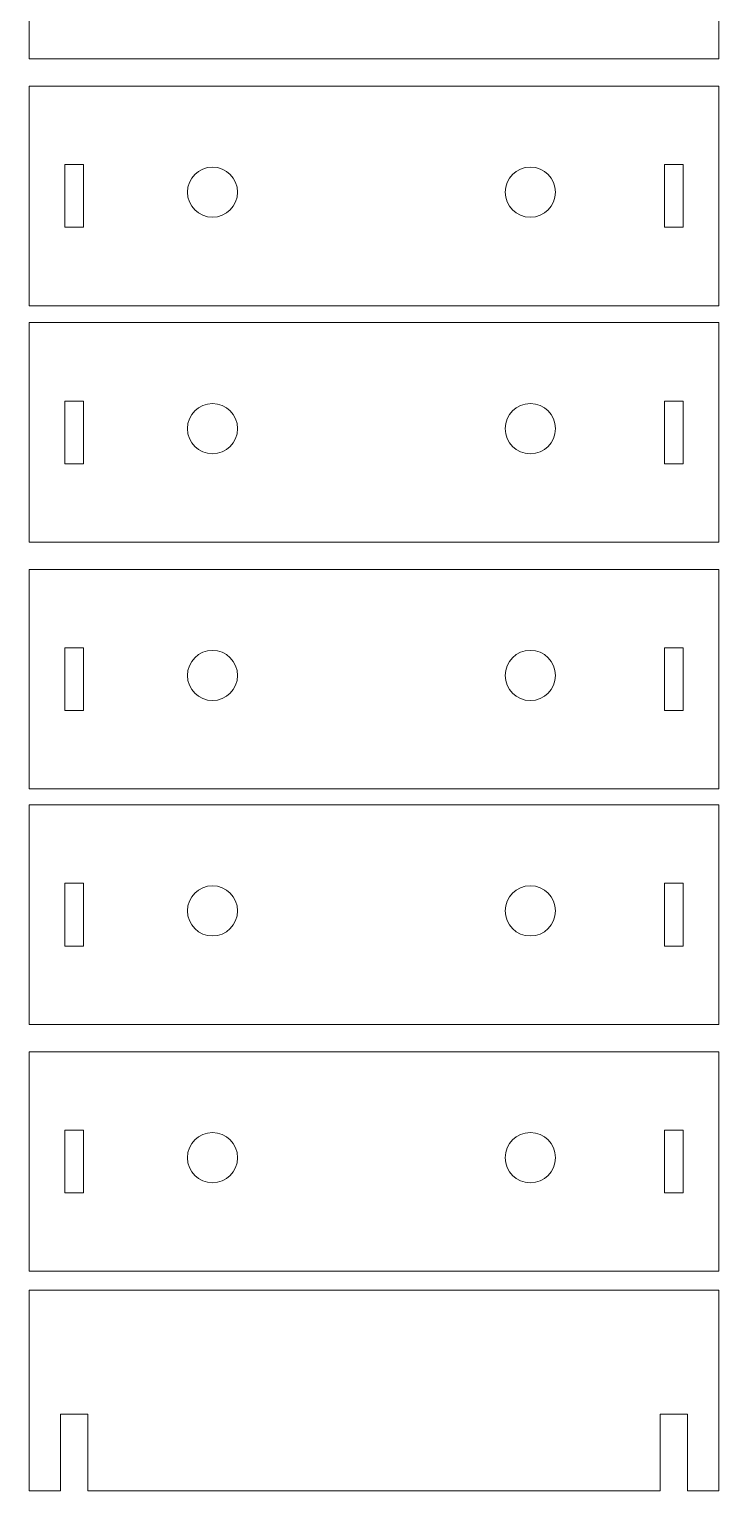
# Model space of a CAD drawing. Header units: centimetres. Extents: x -29.7 to 21.2, y -22.9 to 29.7.
# Drawn here: x 10.21 to 21.21, y -22.91 to 0.39 of the extents above; entities that cross this region are included whole.
import ezdxf

# ---------------------------------------------------------------- set-up
doc = ezdxf.new("R2010")
doc.units = ezdxf.units.CM
doc.header["$MEASUREMENT"] = 0
doc.layers.add('Capa 1', color=7, linetype='Continuous')

msp = doc.modelspace()

# ---------------------------------------------------------------- linework, layer by layer
at = {"layer": 'Capa 1', "color": 250, "lineweight": 20}
for centre in [(13.13174, -2.21062), (18.20217, -2.21062), (13.13174, -5.98088), (18.20217, -5.98088), (13.13174, -9.91528), (18.20217, -9.91528), (13.13174, -13.66864), (18.20217, -13.66864), (13.13174, -17.60304), (18.20217, -17.60304)]:
    msp.add_ellipse(centre, major_axis=(0, 0.4), ratio=1, dxfattribs=at)
at = {"layer": 'Capa 1', "color": 250, "lineweight": 9}
for points, knots in [([(21.20815, 3.4138), (21.20815, 3.4138), (21.20815, -0.08617), (21.20815, -0.08617), (21.20815, -0.08617), (21.20815, -0.08617), (10.20815, -0.08617), (10.20815, -0.08617), (10.20815, -0.08617), (10.20815, -0.08617), (10.20815, 3.4138), (10.20815, 3.4138), (10.20815, 3.4138), (10.20815, 3.4138), (21.20815, 3.4138), (21.20815, 3.4138)], [0, 0, 0, 0, 0.2, 0.2, 0.2, 0.2, 0.4, 0.4, 0.4, 0.4, 0.6, 0.6, 0.6, 0.6, 1, 1, 1, 1]), ([(21.20815, -0.5206), (21.20815, -0.5206), (21.20815, -4.02057), (21.20815, -4.02057), (21.20815, -4.02057), (21.20815, -4.02057), (10.20815, -4.02057), (10.20815, -4.02057), (10.20815, -4.02057), (10.20815, -4.02057), (10.20815, -0.5206), (10.20815, -0.5206), (10.20815, -0.5206), (10.20815, -0.5206), (21.20815, -0.5206), (21.20815, -0.5206)], [0, 0, 0, 0, 0.2, 0.2, 0.2, 0.2, 0.4, 0.4, 0.4, 0.4, 0.6, 0.6, 0.6, 0.6, 1, 1, 1, 1]), ([(10.77564, -2.77059), (10.77564, -2.77059), (10.77564, -1.77059), (10.77564, -1.77059), (10.77564, -1.77059), (10.77564, -1.77059), (11.07564, -1.77059), (11.07564, -1.77059), (11.07564, -1.77059), (11.07564, -1.77059), (11.07564, -2.77059), (11.07564, -2.77059), (11.07564, -2.77059), (11.07564, -2.77059), (10.77564, -2.77059), (10.77564, -2.77059)], [0, 0, 0, 0, 0.2, 0.2, 0.2, 0.2, 0.4, 0.4, 0.4, 0.4, 0.6, 0.6, 0.6, 0.6, 1, 1, 1, 1]), ([(20.34064, -2.77059), (20.34064, -2.77059), (20.34064, -1.77059), (20.34064, -1.77059), (20.34064, -1.77059), (20.34064, -1.77059), (20.64064, -1.77059), (20.64064, -1.77059), (20.64064, -1.77059), (20.64064, -1.77059), (20.64064, -2.77059), (20.64064, -2.77059), (20.64064, -2.77059), (20.64064, -2.77059), (20.34064, -2.77059), (20.34064, -2.77059)], [0, 0, 0, 0, 0.2, 0.2, 0.2, 0.2, 0.4, 0.4, 0.4, 0.4, 0.6, 0.6, 0.6, 0.6, 1, 1, 1, 1]), ([(21.20815, -4.29086), (21.20815, -4.29086), (21.20815, -7.79083), (21.20815, -7.79083), (21.20815, -7.79083), (21.20815, -7.79083), (10.20815, -7.79083), (10.20815, -7.79083), (10.20815, -7.79083), (10.20815, -7.79083), (10.20815, -4.29086), (10.20815, -4.29086), (10.20815, -4.29086), (10.20815, -4.29086), (21.20815, -4.29086), (21.20815, -4.29086)], [0, 0, 0, 0, 0.2, 0.2, 0.2, 0.2, 0.4, 0.4, 0.4, 0.4, 0.6, 0.6, 0.6, 0.6, 1, 1, 1, 1]), ([(10.77564, -6.54085), (10.77564, -6.54085), (10.77564, -5.54085), (10.77564, -5.54085), (10.77564, -5.54085), (10.77564, -5.54085), (11.07564, -5.54085), (11.07564, -5.54085), (11.07564, -5.54085), (11.07564, -5.54085), (11.07564, -6.54085), (11.07564, -6.54085), (11.07564, -6.54085), (11.07564, -6.54085), (10.77564, -6.54085), (10.77564, -6.54085)], [0, 0, 0, 0, 0.2, 0.2, 0.2, 0.2, 0.4, 0.4, 0.4, 0.4, 0.6, 0.6, 0.6, 0.6, 1, 1, 1, 1]), ([(20.34064, -6.54085), (20.34064, -6.54085), (20.34064, -5.54085), (20.34064, -5.54085), (20.34064, -5.54085), (20.34064, -5.54085), (20.64064, -5.54085), (20.64064, -5.54085), (20.64064, -5.54085), (20.64064, -5.54085), (20.64064, -6.54085), (20.64064, -6.54085), (20.64064, -6.54085), (20.64064, -6.54085), (20.34064, -6.54085), (20.34064, -6.54085)], [0, 0, 0, 0, 0.2, 0.2, 0.2, 0.2, 0.4, 0.4, 0.4, 0.4, 0.6, 0.6, 0.6, 0.6, 1, 1, 1, 1]), ([(21.20815, -8.22526), (21.20815, -8.22526), (21.20815, -11.72523), (21.20815, -11.72523), (21.20815, -11.72523), (21.20815, -11.72523), (10.20815, -11.72523), (10.20815, -11.72523), (10.20815, -11.72523), (10.20815, -11.72523), (10.20815, -8.22526), (10.20815, -8.22526), (10.20815, -8.22526), (10.20815, -8.22526), (21.20815, -8.22526), (21.20815, -8.22526)], [0, 0, 0, 0, 0.2, 0.2, 0.2, 0.2, 0.4, 0.4, 0.4, 0.4, 0.6, 0.6, 0.6, 0.6, 1, 1, 1, 1]), ([(10.77564, -10.47525), (10.77564, -10.47525), (10.77564, -9.47525), (10.77564, -9.47525), (10.77564, -9.47525), (10.77564, -9.47525), (11.07564, -9.47525), (11.07564, -9.47525), (11.07564, -9.47525), (11.07564, -9.47525), (11.07564, -10.47525), (11.07564, -10.47525), (11.07564, -10.47525), (11.07564, -10.47525), (10.77564, -10.47525), (10.77564, -10.47525)], [0, 0, 0, 0, 0.2, 0.2, 0.2, 0.2, 0.4, 0.4, 0.4, 0.4, 0.6, 0.6, 0.6, 0.6, 1, 1, 1, 1]), ([(20.34064, -10.47525), (20.34064, -10.47525), (20.34064, -9.47525), (20.34064, -9.47525), (20.34064, -9.47525), (20.34064, -9.47525), (20.64064, -9.47525), (20.64064, -9.47525), (20.64064, -9.47525), (20.64064, -9.47525), (20.64064, -10.47525), (20.64064, -10.47525), (20.64064, -10.47525), (20.64064, -10.47525), (20.34064, -10.47525), (20.34064, -10.47525)], [0, 0, 0, 0, 0.2, 0.2, 0.2, 0.2, 0.4, 0.4, 0.4, 0.4, 0.6, 0.6, 0.6, 0.6, 1, 1, 1, 1]), ([(21.20815, -11.97862), (21.20815, -11.97862), (21.20815, -15.47859), (21.20815, -15.47859), (21.20815, -15.47859), (21.20815, -15.47859), (10.20815, -15.47859), (10.20815, -15.47859), (10.20815, -15.47859), (10.20815, -15.47859), (10.20815, -11.97862), (10.20815, -11.97862), (10.20815, -11.97862), (10.20815, -11.97862), (21.20815, -11.97862), (21.20815, -11.97862)], [0, 0, 0, 0, 0.2, 0.2, 0.2, 0.2, 0.4, 0.4, 0.4, 0.4, 0.6, 0.6, 0.6, 0.6, 1, 1, 1, 1]), ([(10.77564, -14.22861), (10.77564, -14.22861), (10.77564, -13.22861), (10.77564, -13.22861), (10.77564, -13.22861), (10.77564, -13.22861), (11.07564, -13.22861), (11.07564, -13.22861), (11.07564, -13.22861), (11.07564, -13.22861), (11.07564, -14.22861), (11.07564, -14.22861), (11.07564, -14.22861), (11.07564, -14.22861), (10.77564, -14.22861), (10.77564, -14.22861)], [0, 0, 0, 0, 0.2, 0.2, 0.2, 0.2, 0.4, 0.4, 0.4, 0.4, 0.6, 0.6, 0.6, 0.6, 1, 1, 1, 1]), ([(20.34064, -14.22861), (20.34064, -14.22861), (20.34064, -13.22861), (20.34064, -13.22861), (20.34064, -13.22861), (20.34064, -13.22861), (20.64064, -13.22861), (20.64064, -13.22861), (20.64064, -13.22861), (20.64064, -13.22861), (20.64064, -14.22861), (20.64064, -14.22861), (20.64064, -14.22861), (20.64064, -14.22861), (20.34064, -14.22861), (20.34064, -14.22861)], [0, 0, 0, 0, 0.2, 0.2, 0.2, 0.2, 0.4, 0.4, 0.4, 0.4, 0.6, 0.6, 0.6, 0.6, 1, 1, 1, 1]), ([(21.20815, -15.91302), (21.20815, -15.91302), (21.20815, -19.41299), (21.20815, -19.41299), (21.20815, -19.41299), (21.20815, -19.41299), (10.20815, -19.41299), (10.20815, -19.41299), (10.20815, -19.41299), (10.20815, -19.41299), (10.20815, -15.91302), (10.20815, -15.91302), (10.20815, -15.91302), (10.20815, -15.91302), (21.20815, -15.91302), (21.20815, -15.91302)], [0, 0, 0, 0, 0.2, 0.2, 0.2, 0.2, 0.4, 0.4, 0.4, 0.4, 0.6, 0.6, 0.6, 0.6, 1, 1, 1, 1]), ([(10.77564, -18.16301), (10.77564, -18.16301), (10.77564, -17.16301), (10.77564, -17.16301), (10.77564, -17.16301), (10.77564, -17.16301), (11.07564, -17.16301), (11.07564, -17.16301), (11.07564, -17.16301), (11.07564, -17.16301), (11.07564, -18.16301), (11.07564, -18.16301), (11.07564, -18.16301), (11.07564, -18.16301), (10.77564, -18.16301), (10.77564, -18.16301)], [0, 0, 0, 0, 0.2, 0.2, 0.2, 0.2, 0.4, 0.4, 0.4, 0.4, 0.6, 0.6, 0.6, 0.6, 1, 1, 1, 1]), ([(20.34064, -18.16301), (20.34064, -18.16301), (20.34064, -17.16301), (20.34064, -17.16301), (20.34064, -17.16301), (20.34064, -17.16301), (20.64064, -17.16301), (20.64064, -17.16301), (20.64064, -17.16301), (20.64064, -17.16301), (20.64064, -18.16301), (20.64064, -18.16301), (20.64064, -18.16301), (20.64064, -18.16301), (20.34064, -18.16301), (20.34064, -18.16301)], [0, 0, 0, 0, 0.2, 0.2, 0.2, 0.2, 0.4, 0.4, 0.4, 0.4, 0.6, 0.6, 0.6, 0.6, 1, 1, 1, 1]), ([(21.20815, -19.71299), (21.20815, -19.71299), (21.20815, -22.91295), (21.20815, -22.91295), (21.20815, -22.91295), (21.20815, -22.91295), (20.70815, -22.91295), (20.70815, -22.91295), (20.70815, -22.91295), (20.70815, -22.91295), (20.70815, -21.69288), (20.70815, -21.69288), (20.70815, -21.69288), (20.70815, -21.69288), (20.27315, -21.69288), (20.27315, -21.69288), (20.27315, -21.69288), (20.27315, -21.69288), (20.27316, -22.91295), (20.27316, -22.91295), (20.27316, -22.91295), (20.27316, -22.91295), (11.14315, -22.91295), (11.14315, -22.91295), (11.14315, -22.91295), (11.14315, -22.91295), (11.14315, -21.69288), (11.14315, -21.69288), (11.14315, -21.69288), (11.14315, -21.69288), (10.70815, -21.69288), (10.70815, -21.69288), (10.70815, -21.69288), (10.70815, -21.69288), (10.70816, -22.91295), (10.70816, -22.91295), (10.70816, -22.91295), (10.70816, -22.91295), (10.20815, -22.91295), (10.20815, -22.91295), (10.20815, -22.91295), (10.20815, -22.91295), (10.20815, -19.71299), (10.20815, -19.71299), (10.20815, -19.71299), (10.20815, -19.71299), (21.20815, -19.71299), (21.20815, -19.71299)], [0, 0, 0, 0, 0.07692308, 0.07692308, 0.07692308, 0.07692308, 0.15384615, 0.15384615, 0.15384615, 0.15384615, 0.23076923, 0.23076923, 0.23076923, 0.23076923, 0.30769231, 0.30769231, 0.30769231, 0.30769231, 0.38461538, 0.38461538, 0.38461538, 0.38461538, 0.46153846, 0.46153846, 0.46153846, 0.46153846, 0.53846154, 0.53846154, 0.53846154, 0.53846154, 0.61538462, 0.61538462, 0.61538462, 0.61538462, 0.69230769, 0.69230769, 0.69230769, 0.69230769, 0.76923077, 0.76923077, 0.76923077, 0.76923077, 0.84615385, 0.84615385, 0.84615385, 0.84615385, 1, 1, 1, 1])]:
    msp.add_open_spline(points, degree=3, knots=knots, dxfattribs=at)

doc.saveas('drawing.dxf')
